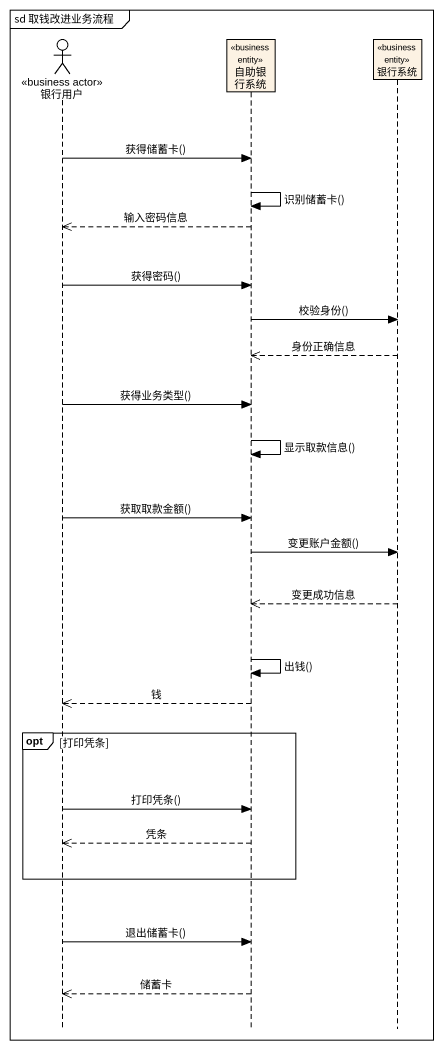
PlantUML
@startuml
mainframe sd 取钱改进业务流程
hide footbox
actor 银行用户 <<business actor>>
participant 自助银行系统 <<business entity>>
participant 银行系统 <<business entity>>

银行用户 -> 自助银行系统 : 获得储蓄卡()
自助银行系统 -> 自助银行系统 : 识别储蓄卡()
自助银行系统 -->> 银行用户 : 输入密码信息
银行用户 -> 自助银行系统 : 获得密码()
自助银行系统 -> 银行系统 : 校验身份()
银行系统 -->> 自助银行系统 : 身份正确信息
银行用户 -> 自助银行系统 : 获得业务类型()
自助银行系统 -> 自助银行系统 : 显示取款信息()
银行用户 -> 自助银行系统 : 获取取款金额()
自助银行系统 -> 银行系统 : 变更账户金额()
银行系统 -->> 自助银行系统 : 变更成功信息
自助银行系统 -> 自助银行系统 : 出钱()
自助银行系统 -->> 银行用户 : 钱
opt 打印凭条
  银行用户 -> 自助银行系统 : 打印凭条()
  自助银行系统 -->> 银行用户 : 凭条
end
银行用户 -> 自助银行系统 : 退出储蓄卡()
自助银行系统 -->> 银行用户 : 储蓄卡
@enduml
